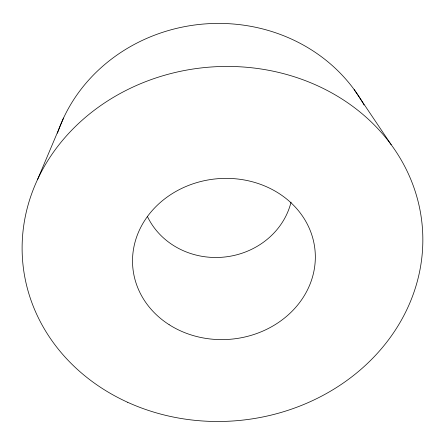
<?xml version="1.0" encoding="UTF-8"?>
<svg xmlns="http://www.w3.org/2000/svg" width="445" height="445" viewBox="0 0 445 445"><rect width="100%" height="100%" fill="white"/><g stroke="black" fill="none" stroke-linecap="round" stroke-linejoin="round"><path stroke-width="0.67" d="M37.625 179.352L63.524 118.053M354.159 89.579L391.211 144.725M57.45 133.205A166.297 153.297 -5.5 0 1 201.023 24.269A166.297 153.297 -5.5 0 1 363.064 103.262M363.398 103.846A166.297 153.297 -5.5 0 1 364.06 105.02M291.047 202.169A75.978 69.815 -5.5 0 1 224.058 257.082A75.978 69.815 -5.5 0 1 147.445 216.548M169.122 324.683A91.503 80.517 -5.5 0 0 314.687 266.627A91.503 80.517 -5.5 0 0 187.974 185.665A91.503 80.517 -5.5 0 0 169.122 324.683M127.743 402.33A200.567 177.299 -5.5 0 0 422.75 234.259A200.567 177.299 -5.5 0 0 116.946 95.302A200.567 177.299 -5.5 0 0 127.743 402.33"/></g></svg>
